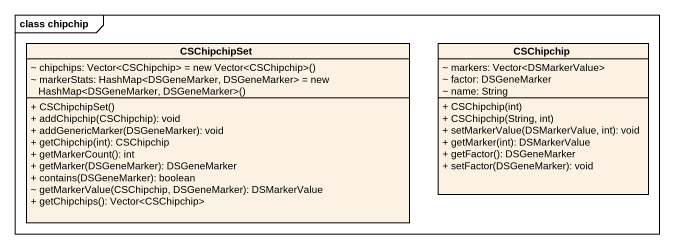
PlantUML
@startuml
mainframe class chipchip
hide circle
hide empty members
skinparam classAttributeIconSize 0
class CSChipchipSet {
  {field} ~ chipchips: Vector<CSChipchip> = new Vector<CSChipchip>()
  {field} ~ markerStats: HashMap<DSGeneMarker, DSGeneMarker> = new HashMap<DSGeneMarker, DSGeneMarker>()
  + CSChipchipSet()
  + addChipchip(CSChipchip): void
  + addGenericMarker(DSGeneMarker): void
  + getChipchip(int): CSChipchip
  + getMarkerCount(): int
  + getMarker(DSGeneMarker): DSGeneMarker
  + contains(DSGeneMarker): boolean
  ~ getMarkerValue(CSChipchip, DSGeneMarker): DSMarkerValue
  + getChipchips(): Vector<CSChipchip>
}
class CSChipchip {
  ~ markers: Vector<DSMarkerValue>
  ~ factor: DSGeneMarker
  ~ name: String
  + CSChipchip(int)
  + CSChipchip(String, int)
  + setMarkerValue(DSMarkerValue, int): void
  + getMarker(int): DSMarkerValue
  + getFactor(): DSGeneMarker
  + setFactor(DSGeneMarker): void
}
@enduml
